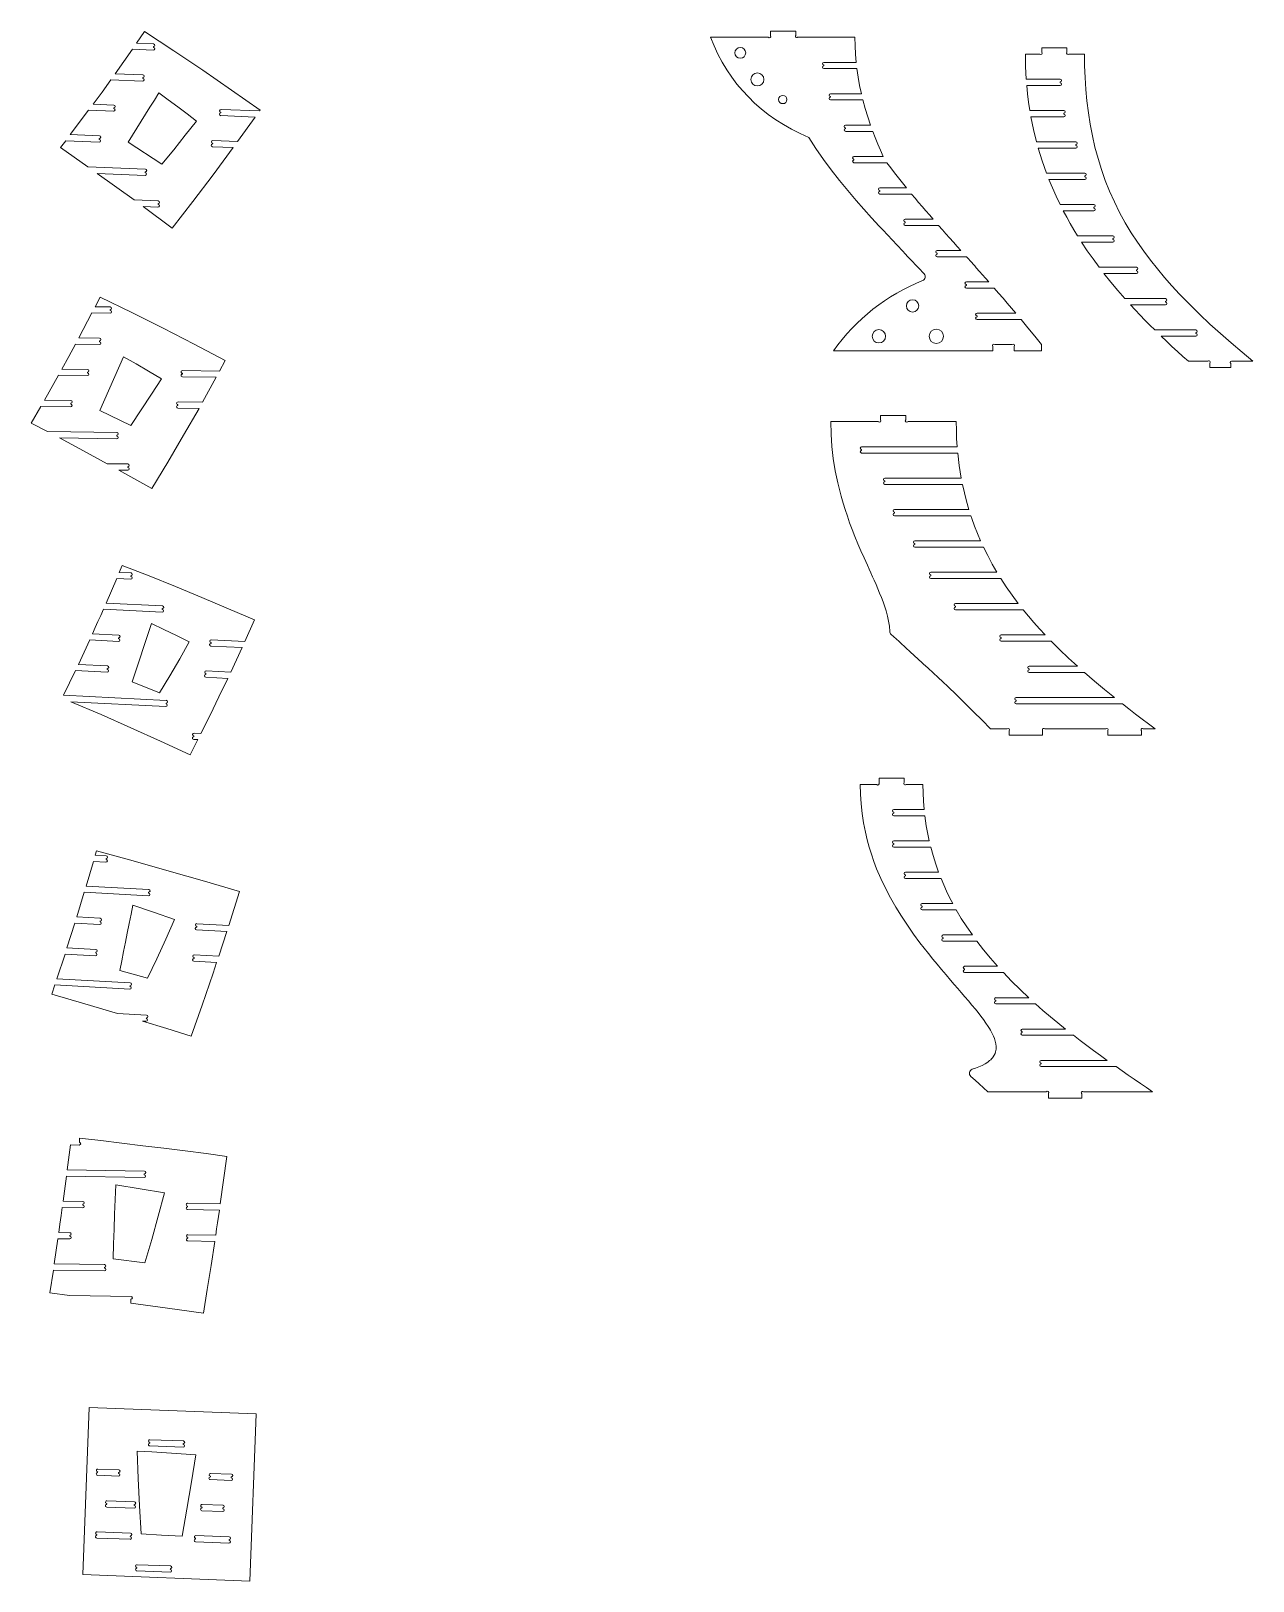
# Model space of a CAD drawing. Header units: millimetres. Extents: x -2409 to 2875, y -3055 to 3274.
# Drawn here: x -383 to 2540, y -3055 to 653 of the extents above; entities that cross this region are included whole.
import ezdxf

# ---------------------------------------------------------------- set-up
doc = ezdxf.new("R2010")
doc.units = ezdxf.units.MM

msp = doc.modelspace()

# ---------------------------------------------------------------- linework, layer by layer
at = {"color": 7, "linetype": 'Continuous', "lineweight": 15}
for p, q in [((-111, 651.5), (-130.2, 623.4)), ((1380.7, 637.6), (1242.4, 637.6)), ((1386.2, 652.6), (1446.2, 652.6)), ((1386.2, 652.6), (1386.2, 641.2)), ((1446.2, 652.6), (1446.2, 642.2)), ((1587.6, 637.6), (1450.8, 637.6)), ((-140.3, 608.8), (-181.4, 550.5)), ((-140.3, 608.8), (-90.3, 606.8)), ((-89.7, 621.8), (-130.2, 623.4)), ((-90.1, 613.3), (-90, 615.3)), ((2029.9, 597.5), (1995.4, 597.5)), ((2034.8, 612.5), (2034.8, 601.8)), ((2034.8, 612.5), (2094.8, 612.5)), ((2094.8, 612.5), (2094.8, 601.7)), ((2136.8, 597.5), (2099.7, 597.5)), ((1513.2, 577.6), (1590.7, 577.6)), ((1513.2, 569.1), (1513.2, 571.1)), ((1592.4, 562.6), (1513.2, 562.6)), ((-191.8, 535.9), (-115.8, 532.8)), ((-115.2, 547.8), (-181.4, 550.5)), ((-115.6, 539.3), (-115.5, 541.3)), ((2078.7, 537.5), (1997.5, 537.5)), ((1998.6, 522.5), (2078.7, 522.5)), ((2078.7, 529), (2078.7, 531)), ((1529.5, 502.6), (1603.2, 502.6)), ((1529.5, 494.1), (1529.5, 496.1)), ((1606.9, 487.6), (1529.5, 487.6)), ((-245, 463), (-288.8, 404.7)), ((-245, 463), (-185.1, 460.5)), ((-184.5, 475.5), (-234.3, 477.6)), ((-184.8, 467), (-184.7, 469)), ((71.1, 450.1), (153.3, 446.7)), ((71.4, 458.6), (71.3, 456.6)), ((163.6, 461.3), (71.7, 465.1)), ((111.4, 388.4), (153.3, 446.7)), ((163.6, 461.3), (165, 463.3)), ((2087.8, 462.5), (2006.2, 462.5)), ((2008.8, 447.5), (2087.8, 447.5)), ((2087.8, 454), (2087.8, 456)), ((1565.4, 427.6), (1625.2, 427.6)), ((1565.4, 419.1), (1565.4, 421.1)), ((1630.6, 412.6), (1565.4, 412.6)), ((-299.9, 390.2), (-312.3, 374)), ((-312.3, 374), (-246.9, 328)), ((-299.9, 390.2), (-219.8, 386.9)), ((-219.2, 401.9), (-288.8, 404.7)), ((-219.5, 393.4), (-219.4, 395.4)), ((-150.7, 387.1), (-70.1, 333.8)), ((51.3, 375.8), (100.8, 373.8)), ((51.7, 384.3), (51.6, 382.3)), ((111.4, 388.4), (51.9, 390.8)), ((2116.1, 387.5), (2022.2, 387.5)), ((2026.3, 372.5), (2116.1, 372.5)), ((2116.1, 379), (2116.1, 381)), ((1585.5, 352.6), (1655.2, 352.6)), ((1585.5, 344.1), (1585.5, 346.1)), ((1664.3, 337.6), (1585.5, 337.6)), ((-109.3, 322.3), (-246.9, 328)), ((-224.5, 312), (-136.4, 248.4)), ((-224.5, 312), (-109.9, 307.3)), ((-109.6, 313.8), (-109.5, 315.8)), ((2137.9, 312.5), (2046.1, 312.5)), ((2051.9, 297.5), (2137.9, 297.5)), ((2137.9, 304), (2137.9, 306)), ((1647.5, 277.6), (1711.1, 277.6)), ((1647.5, 269.1), (1647.5, 271.1)), ((1723.4, 262.6), (1647.5, 262.6)), ((-78.5, 246), (-136.4, 248.4)), ((-114.7, 232.5), (-45.3, 181)), ((-114.7, 232.5), (-79.1, 231)), ((-78.8, 237.5), (-78.8, 239.5)), ((2159.4, 237.5), (2078.6, 237.5)), ((2086.2, 222.5), (2159.4, 222.5)), ((2159.4, 229), (2159.4, 231)), ((1707.7, 202.6), (1774.8, 202.6)), ((1707.7, 194.1), (1707.7, 196.1)), ((1788, 187.6), (1707.7, 187.6)), ((2204.8, 162.5), (2120.4, 162.5)), ((2204.8, 154), (2204.8, 156)), ((1784.4, 127.6), (1841.3, 127.6)), ((1784.4, 119.1), (1784.4, 121.1)), ((1854.7, 112.6), (1784.4, 112.6)), ((2129.9, 147.5), (2204.8, 147.5)), ((2261.3, 87.5), (2171.9, 87.5)), ((2261.3, 79), (2261.3, 81)), ((1854.3, 52.6), (1908, 52.6)), ((1854.3, 44.1), (1854.3, 46.1)), ((1921.1, 37.6), (1854.3, 37.6)), ((2183.4, 72.5), (2261.3, 72.5)), ((-217.5, 16.2), (-229.3, -7)), ((2330.6, 12.5), (2233.5, 12.5)), ((2330.6, 4), (2330.6, 6)), ((-237, -21.9), (-268.3, -81.5)), ((-237, -21.9), (-193.4, -22.4)), ((-193.2, -7.5), (-229.3, -7)), ((-193.3, -15.9), (-193.3, -14)), ((1879.8, -22.4), (1972.7, -22.4)), ((1879.8, -30.9), (1879.8, -28.9)), ((2247, -2.5), (2330.6, -2.5)), ((1985.3, -37.4), (1879.8, -37.4)), ((2402.9, -62.5), (2304.9, -62.5)), ((2402.9, -71), (2402.9, -69)), ((-276.3, -96.4), (-218.9, -97.1)), ((-218.8, -82.1), (-268.3, -81.5)), ((-218.9, -90.6), (-218.8, -88.6)), ((1917.6, -112.4), (1917.6, -101.8)), ((1922.4, -97.4), (1963.7, -97.4)), ((1968.5, -101.8), (1968.5, -112.4)), ((2034.2, -112.4), (2034.2, -97.4)), ((2320.3, -77.5), (2402.9, -77.5)), ((-161.4, -127.1), (-217.8, -255.5)), ((68.2, -160.8), (81.9, -135.3)), ((1536.7, -112.4), (1917.6, -112.4)), ((1968.5, -112.4), (2034.2, -112.4)), ((2432.1, -137.5), (2385.5, -137.5)), ((2436.9, -152.5), (2436.9, -141.9)), ((2486.9, -142.6), (2486.9, -152.5)), ((2539.9, -137.5), (2491, -137.5)), ((-317.1, -170.9), (-350.9, -230.5)), ((-317.1, -170.9), (-247.6, -171.8)), ((-247.5, -156.8), (-308.8, -156)), ((-247.6, -165.3), (-247.5, -163.3)), ((-20.6, -174.6), (60.2, -175.7)), ((-20.5, -166.1), (-20.5, -168.1)), ((68.2, -160.8), (-20.4, -159.6)), ((27.3, -235.2), (60.2, -175.7)), ((2436.9, -152.5), (2486.9, -152.5)), ((-359.5, -245.4), (-382.8, -285.2)), ((-359.5, -245.4), (-287.9, -246.3)), ((-287.7, -231.3), (-350.9, -230.5)), ((-287.8, -239.8), (-287.8, -237.8)), ((-217.8, -255.5), (-144.4, -291.3)), ((-31.4, -249.5), (19, -250.1)), ((-31.3, -241), (-31.3, -243)), ((27.3, -235.2), (-31.2, -234.5)), ((-382.8, -285.2), (-343.7, -305.6)), ((1644.5, -281.8), (1530.1, -281.8)), ((1649.2, -266.8), (1649.2, -277.3)), ((1649.2, -266.8), (1709.2, -266.8)), ((1709.2, -266.8), (1709.2, -277.5)), ((1830.1, -281.8), (1714, -281.8)), ((-177.1, -307.7), (-343.7, -305.6)), ((-314.5, -320.9), (-177.3, -322.7)), ((-177.2, -316.2), (-177.2, -314.2)), ((1832.4, -341.8), (1603.9, -341.8)), ((1603.9, -348.3), (1603.9, -350.3)), ((1603.9, -356.8), (1833.7, -356.8)), ((-151.2, -383), (-200.5, -382.4)), ((-172.6, -397.7), (-93.6, -442)), ((-172.6, -397.7), (-151.4, -398)), ((-151.3, -391.5), (-151.3, -389.5)), ((1842.2, -416.8), (1659.4, -416.8)), ((1659.4, -423.3), (1659.4, -425.3)), ((1659.4, -431.8), (1845.1, -431.8)), ((1860.4, -491.8), (1682.6, -491.8)), ((1682.6, -498.3), (1682.6, -500.3)), ((1682.6, -506.8), (1865.2, -506.8)), ((1888.3, -566.8), (1730.8, -566.8)), ((1730.8, -573.3), (1730.8, -575.3)), ((1730.8, -581.8), (1895.2, -581.8)), ((-164.6, -625.5), (-171.6, -642.3)), ((-177.8, -657), (-203.1, -715.8)), ((-177.8, -657), (-144.4, -658.7)), ((-143.6, -643.7), (-171.6, -642.3)), ((-144.1, -652.2), (-144, -650.2)), ((1927.3, -641.8), (1769.4, -641.8)), ((1769.4, -648.3), (1769.4, -650.3)), ((1769.4, -656.8), (1936.6, -656.8)), ((-209.5, -730.5), (-69.3, -737.6)), ((-68.5, -722.6), (-203.1, -715.8)), ((-69, -731.1), (-68.9, -729.1)), ((1978.5, -716.8), (1828.1, -716.8)), ((1828.1, -723.3), (1828.1, -725.3)), ((1828.1, -731.8), (1990.3, -731.8)), ((-94.9, -764.8), (-141.2, -904.2)), ((128.6, -807.7), (151.8, -756.2)), ((-242.4, -803.9), (-269.6, -862.6)), ((-242.4, -803.9), (-173.8, -807.4)), ((-173.1, -792.4), (-235.7, -789.2)), ((-173.5, -800.9), (-173.4, -798.9)), ((48, -810.2), (47.9, -812.2)), ((128.6, -807.7), (48.3, -803.7)), ((2042.8, -791.8), (1937.8, -791.8)), ((1937.8, -798.3), (1937.8, -800.3)), ((1937.8, -806.8), (2057.2, -806.8)), ((47.6, -818.6), (122, -822.4)), ((94.8, -881.1), (122, -822.4)), ((-276.5, -877.3), (-304.7, -935.9)), ((-276.5, -877.3), (-200.7, -881.1)), ((-200, -866.1), (-269.6, -862.6)), ((-200.4, -874.6), (-200.3, -872.6)), ((35.7, -884.6), (35.6, -886.6)), ((94.8, -881.1), (36, -878.1)), ((2119.9, -866.8), (2004.4, -866.8)), ((2004.4, -873.3), (2004.4, -875.3)), ((2004.4, -881.8), (2136.8, -881.8)), ((-141.2, -904.2), (-75.5, -930.6)), ((35.3, -893.1), (87.9, -895.8)), ((-59.4, -948.4), (-304.7, -935.9)), ((-287.3, -951.8), (-60.2, -963.4)), ((-59.9, -956.9), (-59.8, -954.9)), ((2208.7, -941.8), (1973.4, -941.8)), ((1973.4, -948.3), (1973.4, -950.3)), ((1973.4, -956.8), (2227.6, -956.8)), ((6.7, -1033.3), (6.6, -1035.3)), ((23.6, -1027.7), (7.1, -1026.9)), ((1951.8, -1016.8), (1912.2, -1016.8)), ((1956.6, -1031.8), (1956.6, -1021.2)), ((1956.6, -1031.8), (2036.6, -1031.8)), ((2036.6, -1020.5), (2036.6, -1031.8)), ((2187.9, -1016.8), (2042, -1016.8)), ((2193, -1031.8), (2193, -1020.9)), ((2193, -1031.8), (2273, -1031.8)), ((2273, -1021.6), (2273, -1031.8)), ((2306.3, -1016.8), (2277.4, -1016.8)), ((-2.2, -1078.4), (16.2, -1042.3)), ((6.3, -1041.8), (16.2, -1042.3)), ((1645.5, -1134.6), (1645.5, -1146)), ((1645.5, -1134.6), (1705.5, -1134.6)), ((1705.5, -1134.6), (1705.5, -1145.1)), ((1640, -1149.6), (1600.4, -1149.6)), ((1750.4, -1149.6), (1710.2, -1149.6)), ((1753.2, -1209.6), (1681.1, -1209.6)), ((1681.1, -1216.1), (1681.1, -1218.1)), ((1681.1, -1224.6), (1754.9, -1224.6)), ((1765.4, -1284.6), (1681.1, -1284.6)), ((1681.1, -1291.1), (1681.1, -1293.1)), ((-233.4, -1333.6), (-250.9, -1392.7)), ((-233.4, -1333.6), (-203.6, -1335.3)), ((-226.1, -1308.5), (-229.1, -1318.8)), ((-202.8, -1320.3), (-229.1, -1318.8)), ((-203.3, -1328.8), (-203.2, -1326.8)), ((1681.1, -1299.6), (1769.1, -1299.6)), ((1788, -1359.6), (1708.7, -1359.6)), ((1708.7, -1366.1), (1708.7, -1368.1)), ((-255.4, -1407.5), (-273.5, -1466.6)), ((-255.4, -1407.5), (-101.9, -1416)), ((-101.1, -1401.1), (-250.9, -1392.7)), ((-101.5, -1409.5), (-101.4, -1407.5)), ((1708.7, -1374.6), (1793.8, -1374.6)), ((1822, -1434.6), (1748.7, -1434.6)), ((1748.7, -1441.1), (1748.7, -1443.1)), ((-278.1, -1481.4), (-296.8, -1540.4)), ((-278.1, -1481.4), (-218.1, -1484.7)), ((-217.3, -1469.7), (-273.5, -1466.6)), ((-217.7, -1478.2), (-217.6, -1476.2)), ((90.2, -1486.8), (14, -1482.6)), ((1748.7, -1449.6), (1830.3, -1449.6)), ((13.2, -1497.5), (85.4, -1501.6)), ((13.7, -1489.1), (13.6, -1491.1)), ((66.1, -1560.6), (85.4, -1501.6)), ((1868.7, -1509.6), (1798.6, -1509.6)), ((1798.6, -1516.1), (1798.6, -1518.1)), ((-301.5, -1555.2), (-320.9, -1614.2)), ((-301.5, -1555.2), (-228.5, -1559.2)), ((-227.6, -1544.2), (-296.8, -1540.4)), ((-228.1, -1552.7), (-228, -1550.7)), ((1798.6, -1524.6), (1879.7, -1524.6)), ((6.8, -1572.3), (61.2, -1575.3)), ((7.3, -1563.8), (7.2, -1565.8)), ((66.1, -1560.6), (7.7, -1557.3)), ((1929.1, -1584.6), (1850.2, -1584.6)), ((1850.2, -1591.1), (1850.2, -1593.1)), ((-325.8, -1628.9), (-333.3, -1651.1)), ((-325.8, -1628.9), (-146.5, -1638.9)), ((-145.7, -1623.9), (-320.9, -1614.2)), ((-170, -1594.6), (-104.4, -1613.3)), ((-146.1, -1632.4), (-146, -1630.4)), ((1850.2, -1599.6), (1942.8, -1599.6)), ((2003.5, -1659.6), (1925.1, -1659.6)), ((1925.1, -1666.1), (1925.1, -1668.1)), ((-106.5, -1701.2), (-176.3, -1697.3)), ((1925.1, -1674.6), (2020, -1674.6)), ((-115.9, -1715.7), (-107.3, -1716.2)), ((-107, -1709.7), (-106.8, -1707.7)), ((2091.5, -1734.6), (1988.2, -1734.6)), ((1988.2, -1741.1), (1988.2, -1743.1)), ((1988.2, -1749.6), (2110.6, -1749.6)), ((2191.3, -1809.6), (2033, -1809.6)), ((2033, -1816.1), (2033, -1818.1)), ((2033, -1824.6), (2212.4, -1824.6)), ((2045.4, -1884.6), (1905.7, -1884.6)), ((2050.5, -1899.6), (2050.5, -1888.6)), ((2130.5, -1889.9), (2130.5, -1899.6)), ((2299.5, -1884.6), (2134.2, -1884.6)), ((2050.5, -1899.6), (2130.5, -1899.6)), ((-267.1, -2005.6), (-267, -1995.4)), ((-288.5, -2011.7), (-296.3, -2071.6)), ((-288.5, -2011.7), (-267.3, -2012.1)), ((-111.7, -2074.7), (-296.3, -2071.6)), ((-298.2, -2086.5), (-306.2, -2146.4)), ((-298.2, -2086.5), (-111.9, -2089.7)), ((-111.8, -2083.2), (-111.8, -2081.2)), ((-258.8, -2147.2), (-306.2, -2146.4)), ((-308.3, -2161.4), (-259, -2162.2)), ((-258.9, -2155.7), (-258.9, -2153.7)), ((-8.4, -2166.5), (67.7, -2167.8)), ((-8.2, -2158), (-8.3, -2160)), ((69.9, -2152.8), (-8.1, -2151.5)), ((-290, -2221.7), (-316.5, -2221.2)), ((-318.6, -2236.2), (-327.2, -2296.1)), ((-318.6, -2236.2), (-290.3, -2236.7)), ((-290.2, -2230.2), (-290.2, -2228.2)), ((-7.8, -2241.5), (56.7, -2242.6)), ((-7.6, -2233), (-7.7, -2235)), ((58.9, -2227.6), (-7.5, -2226.5)), ((-206.6, -2298.1), (-327.2, -2296.1)), ((-186.4, -2283.9), (-110.3, -2294.2)), ((-329.4, -2311), (-337.5, -2365.9)), ((-329.4, -2311), (-206.9, -2313.1)), ((-206.7, -2306.6), (-206.7, -2304.6)), ((-337.5, -2365.9), (-291, -2371.7)), ((-143.6, -2374.2), (-291, -2371.7)), ((-143.8, -2390.6), (-143.7, -2380.7)), ((-258.9, -3039.5), (-243.6, -2639.8)), ((-243.6, -2639.8), (156.1, -2655.2)), ((156.1, -2655.2), (140.8, -3054.9)), ((-98.9, -2731.8), (-18.9, -2734.9)), ((-98.6, -2723.4), (-98.6, -2725.4)), ((-18.4, -2719.9), (-98.3, -2716.9)), ((-18.7, -2728.4), (-18.6, -2726.4)), ((-223.7, -2802.1), (-173.7, -2804)), ((-223.3, -2793.6), (-223.4, -2795.6)), ((-173.1, -2789), (-223.1, -2787.1)), ((-173.4, -2797.5), (-173.4, -2795.5)), ((46, -2812.5), (96, -2814.4)), ((46.3, -2804), (46.3, -2806)), ((96.6, -2799.4), (46.6, -2797.5)), ((96.2, -2807.9), (96.3, -2805.9)), ((-201.8, -2878), (-136.1, -2880.5)), ((-201.5, -2869.5), (-201.6, -2871.5)), ((-135.5, -2865.5), (-201.3, -2863)), ((-135.9, -2874), (-135.8, -2872)), ((25.8, -2886.8), (75.8, -2888.7)), ((26.2, -2878.3), (26.1, -2880.3)), ((76.4, -2873.7), (26.4, -2871.8)), ((76, -2882.2), (76.1, -2880.2)), ((-225.5, -2952.1), (-145.5, -2955.2)), ((-225.2, -2943.7), (-225.2, -2945.6)), ((-145, -2940.2), (-224.9, -2937.2)), ((-145.3, -2948.7), (-145.2, -2946.7)), ((10.7, -2961.2), (90.6, -2964.3)), ((11, -2952.7), (11, -2954.7)), ((91.2, -2949.3), (11.3, -2946.2)), ((90.9, -2957.8), (91, -2955.8)), ((140.8, -3054.9), (-258.9, -3039.5)), ((-129.8, -3030.9), (-49.8, -3034)), ((-129.4, -3022.4), (-129.5, -3024.4)), ((-49.3, -3019), (-129.2, -3015.9)), ((-49.6, -3027.5), (-49.5, -3025.5))]:
    msp.add_line(p, q, dxfattribs=at)
at = {"color": 7, "linetype": 'Continuous', "lineweight": 15, "flags": 128}
for points in [[(165, 463.3), (96.6, 511.4), (27.9, 558.8), (-41.4, 605.5), (-111, 651.5)], [(1242.4, 637.6), (1250.8, 617.1), (1260.1, 597.3), (1270.3, 578.3), (1281.3, 559.9), (1293.1, 542.3), (1305.6, 525.8), (1318.8, 509.9), (1332.9, 494.8), (1347.7, 480.3), (1363.8, 466.3), (1380.6, 453.1), (1398.3, 440.5), (1416.9, 428.7), (1436.3, 417.7), (1456.5, 407.4), (1477.6, 397.8)], [(1590.7, 577.6), (1589, 597.5), (1588, 617.5), (1587.6, 637.6)], [(1995.4, 597.5), (1995.9, 567.4), (1997.5, 537.5)], [(2539.9, -137.5), (2513.8, -115.8), (2487.8, -93.6), (2462.2, -71.1), (2436.9, -48.3), (2412.2, -25), (2387.8, -1.1), (2363.8, 23.5), (2345.8, 43), (2328, 63.2), (2311.1, 83.4), (2294.4, 104.5), (2278.6, 125.6), (2263.3, 147.6), (2248.9, 169.8), (2234.4, 194.1), (2220.9, 218.6), (2208.4, 243.7), (2197, 269.3), (2186.7, 295.1), (2177.4, 321.3), (2169.2, 347.8), (2162, 374.8), (2155.8, 401.8), (2150.5, 429.5), (2146.2, 457), (2142.7, 485.2), (2140.1, 512.9), (2138.2, 541.2), (2137.2, 569.2), (2136.8, 597.5)], [(1603.2, 502.6), (1599, 522.5), (1595.3, 542.5), (1592.4, 562.6)], [(-191.8, 535.9), (-213, 506.6), (-234.3, 477.6)], [(1998.6, 522.5), (2000.7, 502.4), (2003.2, 482.5), (2006.2, 462.5)], [(-76.9, 504.4), (-87.7, 487.1), (-98.3, 470.2), (-108.6, 453.7), (-119.1, 437.1), (-129.8, 420.1), (-140.4, 403.4), (-150.7, 387.1)], [(13.3, 437.2), (-9.3, 454.3), (-31.6, 471.1), (-54.4, 487.9), (-76.9, 504.4)], [(1625.2, 427.6), (1618.5, 447.5), (1612.4, 467.6), (1606.9, 487.6)], [(2008.8, 447.5), (2014.9, 417.3), (2022.2, 387.5)], [(-70.1, 333.8), (-41.5, 368.6), (-13.7, 403.1), (13.3, 437.2)], [(1655.2, 352.6), (1648.7, 367.4), (1642.5, 382.3), (1636.3, 397.7), (1630.6, 412.6)], [(-45.3, 181), (4.3, 245), (52.8, 308.9), (100.8, 373.8)], [(1477.6, 397.8), (1494.5, 371.2), (1512.6, 345.2), (1531.1, 320.2), (1550.7, 295.3), (1570.5, 271.3), (1590.8, 247.5), (1609.2, 226.6), (1627.7, 206.1), (1646.1, 186), (1651.6, 179.9), (1657.4, 173.7), (1663.2, 167.5), (1668.7, 161.6), (1674.3, 155.6), (1679.8, 149.7), (1685.3, 143.9), (1691.2, 137.6), (1694.1, 134.5), (1697.2, 131.2), (1700.5, 127.7), (1703.9, 124.1), (1706.7, 121.1), (1709.3, 118.4), (1713, 114.4), (1717.5, 109.6), (1722.5, 104.4), (1726.8, 99.8), (1731.2, 95.1), (1734.9, 91.2), (1739.8, 86.1), (1744.3, 81.3), (1748.5, 76.7), (1753.3, 71.6)], [(2026.3, 372.5), (2035.6, 342.3), (2046.1, 312.5)], [(1711.1, 277.6), (1701.6, 289.2), (1692, 301.4), (1682.8, 313.2), (1673.4, 325.4), (1664.3, 337.6)], [(2051.9, 297.5), (2060.3, 277.1), (2069.2, 257.2), (2078.6, 237.5)], [(1774.8, 202.6), (1765.9, 212.8), (1757.3, 222.7), (1748.9, 232.5), (1740.2, 242.7), (1731.8, 252.6), (1723.4, 262.6)], [(2086.2, 222.5), (2094.3, 207.4), (2102.6, 192.3), (2111.4, 177.3), (2120.4, 162.5)], [(1841.3, 127.6), (1832.5, 137.5), (1823.3, 147.7), (1814, 158.2), (1805.5, 167.8), (1797, 177.4), (1788, 187.6)], [(1908, 52.6), (1900.3, 61.3), (1893.3, 69.3), (1885.8, 77.7), (1877.9, 86.5), (1874.3, 90.6), (1870.8, 94.5), (1867.2, 98.7), (1863.2, 103.1), (1859.1, 107.7), (1854.7, 112.6)], [(2129.9, 147.5), (2143.4, 127.1), (2157.3, 107.3), (2171.9, 87.5)], [(1972.7, -22.4), (1962.6, -10.4), (1952.1, 1.8), (1942, 13.6), (1931.5, 25.7), (1921.1, 37.6)], [(2183.4, 72.5), (2199.7, 52.1), (2216.3, 32.2), (2233.5, 12.5)], [(81.9, -135.3), (7.8, -96.3), (-67, -58), (-141.9, -20.6), (-217.5, 16.2)], [(2247, -2.5), (2258.2, -14.7), (2269.7, -26.8), (2281.5, -39.1), (2293.1, -50.7), (2304.9, -62.5)], [(2034.2, -97.4), (2018, -77.1), (2001.7, -57.1), (1985.3, -37.4)], [(-276.3, -96.4), (-292.4, -126.2), (-308.8, -156)], [(2320.3, -77.5), (2333, -89.6), (2346, -101.7), (2359.3, -114), (2372.3, -125.7), (2385.5, -137.5)], [(-71.1, -179), (-101.5, -161.1), (-131.6, -143.8), (-161.4, -127.1)], [(-144.4, -291.3), (-119.3, -253.6), (-94.8, -216.2), (-71.1, -179)], [(-93.6, -442), (-55.3, -378.5), (-17.7, -314.5), (19, -250.1)], [(1530.1, -281.8), (1530.8, -311.5), (1532.8, -341), (1536.1, -370.2), (1540.8, -399.3), (1546.7, -428.2), (1550.6, -444.4), (1554.8, -460.4), (1559.5, -476.4), (1564.4, -492.2), (1569.7, -508.2), (1575.2, -523.7), (1581.2, -539.5), (1587.8, -556.5), (1595, -573.9), (1602.3, -590.9), (1609.7, -607.7), (1613.7, -616.7), (1617.5, -625.2), (1621.8, -634.7), (1625.8, -643.5), (1630, -652.9), (1633.7, -661.3), (1638.3, -671.7), (1642.6, -681.8), (1646.8, -691.7), (1651, -702.2), (1655, -712.5), (1658.6, -722.7), (1662.4, -734.5), (1665.8, -746.7), (1668.5, -758.7), (1670.4, -771), (1671.3, -783.5)], [(1832.4, -341.8), (1831.1, -322), (1830.4, -302), (1830.1, -281.8)], [(-314.5, -320.9), (-257.3, -351.5), (-200.5, -382.4)], [(1842.2, -416.8), (1837.3, -387), (1833.7, -356.8)], [(1860.4, -491.8), (1854.7, -472), (1849.6, -451.9), (1845.1, -431.8)], [(1888.3, -566.8), (1880.8, -549.2), (1873.8, -531.4), (1867.4, -513.3), (1865.2, -506.8)], [(1927.3, -641.8), (1916.1, -622.5), (1905.3, -602.3), (1895.2, -581.8)], [(151.8, -756.2), (89.3, -729.3), (26.1, -702.6), (-37.2, -676.5), (-100.5, -650.9), (-164.6, -625.5)], [(1978.5, -716.8), (1963.8, -697.1), (1949.9, -677.3), (1936.6, -656.8)], [(-209.5, -730.5), (-216, -745.2), (-222.6, -759.9), (-229.1, -774.5), (-235.7, -789.2)], [(2042.8, -791.8), (2029.2, -777.2), (2016.1, -762.5), (2003, -747.2), (1990.3, -731.8)], [(-4.2, -808.6), (-34.7, -793.4), (-64.9, -778.8), (-94.9, -764.8)], [(-75.5, -930.6), (-51, -889.9), (-27.2, -849.2), (-4.2, -808.6)], [(1674.5, -790.7), (1680.4, -796.1), (1687.1, -802.1), (1692.5, -807.1), (1699.9, -813.8), (1705.6, -819), (1712.1, -824.9), (1717.9, -830.2), (1722.4, -834.4), (1727.3, -838.9), (1732.1, -843.2), (1736.5, -847.3), (1741.6, -852), (1746.6, -856.5), (1751.4, -861), (1763.1, -871.7), (1774.7, -882.5), (1786.7, -893.7), (1798.2, -904.5), (1810, -915.6), (1830.7, -935.4), (1851.5, -955.6), (1871.8, -975.7), (1892.1, -996.1), (1912.2, -1016.8)], [(2119.9, -866.8), (2098.6, -847.3), (2077.4, -827), (2057.2, -806.8)], [(2208.7, -941.8), (2184.4, -922.2), (2160.5, -902.2), (2136.8, -881.8)], [(23.6, -1027.7), (45.3, -984), (66.8, -939.8), (87.9, -895.8)], [(-287.3, -951.8), (-215.4, -982.6), (-144.2, -1013.9), (-72.8, -1045.9), (-2.2, -1078.4)], [(2306.3, -1016.8), (2290.3, -1004.9), (2274.6, -993.1), (2258.9, -981.1), (2243.1, -969), (2227.6, -956.8)], [(1600.4, -1149.6), (1600.9, -1172.8), (1602.4, -1195.9), (1604.8, -1218.8), (1608.3, -1241.6), (1612.8, -1264.1), (1617, -1281.8), (1621.8, -1299.3), (1627.2, -1316.6), (1633.2, -1333.9), (1639.8, -1351.1), (1649.8, -1374.5), (1660.9, -1398), (1672.7, -1420.4), (1685.6, -1443), (1699, -1464.8), (1713.2, -1486.3), (1728, -1507.4), (1743.4, -1528.2), (1753.3, -1541.3), (1763.6, -1554.3), (1774, -1567.2), (1784.4, -1579.8), (1795.1, -1592.5), (1805.8, -1605.2), (1816.7, -1617.9), (1825.2, -1627.7), (1833.8, -1637.6), (1842.3, -1647.5), (1850.8, -1657.3), (1859.2, -1667.2), (1867.6, -1677.2), (1875.8, -1687.2), (1882.4, -1695.3), (1888.8, -1703.6), (1895, -1711.8), (1901, -1720.2), (1906.6, -1728.8), (1909.4, -1733.2), (1912, -1737.6), (1914.5, -1742.2), (1916.9, -1746.7), (1919, -1751.4), (1921.5, -1757.6), (1923.5, -1763.6), (1924.9, -1770.1), (1925.6, -1776.4), (1925.5, -1782.8), (1924.3, -1789.2), (1922.9, -1793.2), (1921.1, -1797), (1918.7, -1800.8), (1916.9, -1803.2), (1914.8, -1805.6), (1912.5, -1808), (1909.9, -1810.2), (1906.7, -1812.8), (1903.2, -1815.3), (1899.3, -1817.7), (1891.9, -1821.7), (1884.1, -1825.2), (1876.1, -1828.3), (1868.5, -1830.9)], [(1753.2, -1209.6), (1751.6, -1189.7), (1750.7, -1169.7), (1750.4, -1149.6)], [(1765.4, -1284.6), (1762.8, -1272.8), (1758.4, -1248.8), (1754.9, -1224.6)], [(115.7, -1405.8), (32.3, -1381.1), (-52.4, -1356.7), (-138.6, -1332.5), (-226.1, -1308.5)], [(1788, -1359.6), (1781, -1339.9), (1774.7, -1319.9), (1769.1, -1299.6)], [(90.2, -1486.8), (103, -1446.5), (115.7, -1405.8)], [(1822, -1434.6), (1814.3, -1419.7), (1807.1, -1404.8), (1800.2, -1389.8), (1793.8, -1374.6)], [(-139.1, -1438.6), (-143.5, -1460.2), (-148, -1482.4), (-152.5, -1505.1), (-156.9, -1527.2), (-161.2, -1549.1), (-165.6, -1571.5), (-170, -1594.6)], [(-40, -1472.6), (-89.7, -1455), (-139.1, -1438.6)], [(-104.4, -1613.3), (-82.2, -1566.4), (-60.7, -1519.5), (-40, -1472.6)], [(1868.7, -1509.6), (1855.3, -1490), (1842.3, -1469.9), (1830.3, -1449.6)], [(1929.1, -1584.6), (1912, -1565.1), (1895.6, -1545.1), (1879.7, -1524.6)], [(0.1, -1751.9), (8.9, -1727.2), (17.8, -1702.3), (26.6, -1677.2), (35.3, -1651.9), (44, -1626.5), (52.7, -1600.9), (61.2, -1575.3)], [(2003.5, -1659.6), (1982.9, -1640.2), (1962.6, -1620.1), (1942.8, -1599.6)], [(-333.3, -1651.1), (-254.2, -1674.1), (-176.3, -1697.3)], [(2091.5, -1734.6), (2073.4, -1720), (2055.4, -1705.1), (2037.6, -1690), (2020, -1674.6)], [(-115.9, -1715.7), (-57.6, -1733.7), (0.1, -1751.9)], [(2191.3, -1809.6), (2174.9, -1797.8), (2158.7, -1785.9), (2142.6, -1774), (2126.5, -1761.9), (2110.6, -1749.6)], [(1865, -1847.9), (1875.2, -1857), (1885.3, -1866), (1895.5, -1875.3), (1905.7, -1884.6)], [(2299.5, -1884.6), (2284.8, -1874.6), (2270.5, -1864.9), (2255.7, -1854.8), (2241.3, -1844.8), (2226.8, -1834.7), (2212.4, -1824.6)], [(85.9, -2039.2), (36, -2032.7), (-14.2, -2026.3), (-65, -2019.9), (-115.6, -2013.7), (-165.6, -2007.6), (-216.1, -2001.5), (-267, -1995.4)], [(69.9, -2152.8), (77.9, -2096.4), (85.9, -2039.2)], [(-179.9, -2107.6), (-181.4, -2142.5), (-182.9, -2177.8), (-184.2, -2213.1), (-185.3, -2248.2), (-186.4, -2283.9)], [(-63.4, -2126.7), (-121.6, -2116.6), (-179.9, -2107.6)], [(-110.3, -2294.2), (-93.9, -2238.4), (-78.3, -2182.6), (-63.4, -2126.7)], [(-308.3, -2161.4), (-310.9, -2180.8), (-313.7, -2201.1), (-316.5, -2221.2)], [(58.9, -2227.6), (61.1, -2212.7), (63.3, -2197.8), (65.5, -2182.8), (67.7, -2167.8)], [(29.9, -2414), (38.9, -2357.7), (47.8, -2300.6), (56.7, -2242.6)], [(-143.8, -2390.6), (-56.4, -2402.2), (29.9, -2414)], [(-128.8, -2744.5), (-93.5, -2746.3), (-58.8, -2748.3), (-23.6, -2750.7), (11.2, -2753.3)], [(-119.5, -2942.1), (-123.2, -2875.4), (-126.3, -2809.5), (-128.8, -2744.5)], [(11.2, -2753.3), (1, -2818), (-10, -2882.8), (-21.6, -2947.9)], [(-21.6, -2947.9), (-70.4, -2945.2), (-119.5, -2942.1)]]:
    msp.add_lwpolyline(points, dxfattribs=at)
at = {"color": 7, "linetype": 'Continuous', "lineweight": 15}
for centre, radius in [((1313.5, 600.3), 13), ((1354.5, 536.7), 15.6), ((1415.3, 488.7), 9.89), ((1725.8, -5), 14.8), ((1645.1, -77.6), 16), ((1782.4, -77.6), 17.1)]:
    msp.add_circle(centre, radius, dxfattribs=at)
for centre, radius, start, end in [((1383.4, 639.4), 3.25, 213.05, 33.05), ((1448.5, 639.9), 3.25, 135.4657, 315.4657), ((-90.2, 610), 3.25, 267.6615, 87.6615), ((-89.9, 618.5), 3.25, 267.6615, 87.6615), ((2032.4, 599.7), 3.25, 221.7293, 41.7293), ((2097.3, 599.6), 3.25, 139.1176, 319.1176), ((1513.2, 574.4), 3.25, 90, 270), ((1513.2, 565.9), 3.25, 90, 270), ((-115.7, 536), 3.25, 267.6615, 87.6615), ((-115.4, 544.5), 3.25, 267.6615, 87.6615), ((2078.7, 534.2), 3.25, 270, 90), ((2078.7, 525.7), 3.25, 270, 90), ((1529.5, 499.4), 3.25, 90, 270), ((1529.5, 490.9), 3.25, 90, 270), ((-185, 463.8), 3.25, 267.6615, 87.6615), ((-184.6, 472.3), 3.25, 267.6615, 87.6615), ((71.2, 453.3), 3.25, 87.6615, 267.6615), ((71.5, 461.8), 3.25, 87.6615, 267.6615), ((2087.8, 459.2), 3.25, 270, 90), ((2087.8, 450.7), 3.25, 270, 90), ((1565.4, 424.4), 3.25, 90, 270), ((1565.4, 415.9), 3.25, 90, 270), ((-219.7, 390.1), 3.25, 267.6615, 87.6615), ((-219.3, 398.6), 3.25, 267.6615, 87.6615), ((51.4, 379.1), 3.25, 87.6615, 267.6615), ((51.8, 387.6), 3.25, 87.6615, 267.6615), ((2116.1, 384.2), 3.25, 270, 90), ((2116.1, 375.7), 3.25, 270, 90), ((1585.5, 349.4), 3.25, 90, 270), ((1585.5, 340.9), 3.25, 90, 270), ((-109.8, 310.6), 3.25, 267.6615, 87.6615), ((-109.4, 319.1), 3.25, 267.6615, 87.6615), ((2137.9, 309.2), 3.25, 270, 90), ((2137.9, 300.7), 3.25, 270, 90), ((1647.5, 274.4), 3.25, 90, 270), ((1647.5, 265.9), 3.25, 90, 270), ((-79, 234.3), 3.25, 267.6615, 87.6615), ((-78.6, 242.8), 3.25, 267.6615, 87.6615), ((2159.4, 234.2), 3.25, 270, 90), ((2159.4, 225.7), 3.25, 270, 90), ((1707.7, 199.4), 3.25, 90, 270), ((1707.7, 190.9), 3.25, 90, 270), ((2204.8, 159.2), 3.25, 270, 90), ((2204.8, 150.7), 3.25, 270, 90), ((1784.4, 124.4), 3.25, 90, 270), ((1784.4, 115.9), 3.25, 90, 270), ((2261.3, 84.2), 3.25, 270, 90), ((2261.3, 75.7), 3.25, 270, 90), ((1924, -384.7), 473.4, 111.5952, 144.8877), ((1746, 64.8), 10, 291.5952, 43.1967), ((1854.3, 49.4), 3.25, 90, 270), ((1854.3, 40.9), 3.25, 90, 270), ((2330.6, 9.2), 3.25, 270, 90), ((2330.6, 0.7), 3.25, 270, 90), ((-193.4, -19.2), 3.25, 269.2791, 89.2791), ((-193.3, -10.7), 3.25, 269.2791, 89.2791), ((1879.8, -25.6), 3.25, 90, 270), ((1879.8, -34.1), 3.25, 90, 270), ((2402.9, -65.8), 3.25, 270, 90), ((2402.9, -74.3), 3.25, 270, 90), ((-218.9, -93.9), 3.25, 269.2791, 89.2791), ((-218.8, -85.4), 3.25, 269.2791, 89.2791), ((1920, -99.6), 3.25, 42.4619, 222.4619), ((1966.1, -99.6), 3.25, 316.9957, 136.9957), ((2434.5, -139.7), 3.25, 317.133, 137.133), ((2488.9, -140), 3.25, 50.9854, 230.9854), ((-247.6, -168.5), 3.25, 269.2791, 89.2791), ((-247.5, -160), 3.25, 269.2791, 89.2791), ((-20.6, -171.4), 3.25, 89.2791, 269.2791), ((-20.5, -162.9), 3.25, 89.2791, 269.2791), ((-287.9, -243), 3.25, 269.2791, 89.2791), ((-287.8, -234.5), 3.25, 269.2791, 89.2791), ((-31.3, -246.3), 3.25, 89.2791, 269.2791), ((-31.2, -237.8), 3.25, 89.2791, 269.2791), ((1646.9, -279.6), 3.25, 223.8173, 43.8173), ((1711.6, -279.7), 3.25, 137.8588, 317.8588), ((-177.3, -319.4), 3.25, 269.2791, 89.2791), ((-177.2, -310.9), 3.25, 269.2791, 89.2791), ((1603.9, -345.1), 3.25, 90, 270), ((1603.9, -353.6), 3.25, 90, 270), ((-151.4, -394.8), 3.25, 269.2791, 89.2791), ((-151.3, -386.3), 3.25, 269.2791, 89.2791), ((1659.4, -420.1), 3.25, 90, 270), ((1659.4, -428.6), 3.25, 90, 270), ((1682.6, -495.1), 3.25, 90, 270), ((1682.6, -503.6), 3.25, 90, 270), ((1730.8, -570.1), 3.25, 90, 270), ((1730.8, -578.6), 3.25, 90, 270), ((-144.2, -655.4), 3.25, 267.0913, 87.0913), ((-143.8, -647), 3.25, 267.0913, 87.0913), ((1769.4, -645.1), 3.25, 90, 270), ((1769.4, -653.6), 3.25, 90, 270), ((-69.1, -734.4), 3.25, 267.0913, 87.0913), ((-68.7, -725.9), 3.25, 267.0913, 87.0913), ((1828.1, -720.1), 3.25, 90, 270), ((1828.1, -728.6), 3.25, 90, 270), ((-173.7, -804.1), 3.25, 267.0913, 87.0913), ((-173.2, -795.7), 3.25, 267.0913, 87.0913), ((47.7, -815.4), 3.25, 87.0913, 267.0913), ((48.2, -806.9), 3.25, 87.0913, 267.0913), ((1681.3, -783.3), 10, 181.0797, 227.6125), ((1937.8, -795.1), 3.25, 90, 270), ((1937.8, -803.6), 3.25, 90, 270), ((-200.6, -877.9), 3.25, 267.0913, 87.0913), ((-200.1, -869.4), 3.25, 267.0913, 87.0913), ((35.4, -889.9), 3.25, 87.0913, 267.0913), ((35.9, -881.4), 3.25, 87.0913, 267.0913), ((2004.4, -870.1), 3.25, 90, 270), ((2004.4, -878.6), 3.25, 90, 270), ((-60, -960.1), 3.25, 267.0913, 87.0913), ((-59.6, -951.6), 3.25, 267.0913, 87.0913), ((1973.4, -945.1), 3.25, 90, 270), ((1973.4, -953.6), 3.25, 90, 270), ((6.5, -1038.6), 3.25, 87.0909, 267.0911), ((6.9, -1030.1), 3.25, 87.0909, 267.0909), ((1954.2, -1019), 3.25, 317.8311, 137.8311), ((2039.3, -1018.7), 3.25, 34.1515, 214.1515), ((2190.4, -1018.9), 3.25, 321.198, 141.198), ((2275.2, -1019.2), 3.25, 47.1826, 227.1826), ((1642.7, -1147.8), 3.25, 213.4882, 33.4882), ((1707.8, -1147.3), 3.25, 136.4647, 316.4647), ((1681.1, -1212.8), 3.25, 90, 270), ((1681.1, -1221.3), 3.25, 90, 270), ((1681.1, -1287.8), 3.25, 90, 270), ((1681.1, -1296.3), 3.25, 90, 270), ((-203.5, -1332), 3.25, 266.8184, 86.8184), ((-203, -1323.5), 3.25, 266.8184, 86.8184), ((1708.7, -1362.8), 3.25, 90, 270), ((1708.7, -1371.3), 3.25, 90, 270), ((-101.3, -1404.3), 3.25, 266.8184, 86.8184), ((-101.7, -1412.8), 3.25, 266.8184, 86.8184), ((1748.7, -1437.8), 3.25, 90, 270), ((1748.7, -1446.3), 3.25, 90, 270), ((-217.9, -1481.4), 3.25, 266.8184, 86.8184), ((-217.4, -1473), 3.25, 266.8184, 86.8184), ((13.9, -1485.8), 3.25, 86.8184, 266.8184), ((13.4, -1494.3), 3.25, 86.8184, 266.8184), ((1798.6, -1512.8), 3.25, 90, 270), ((1798.6, -1521.3), 3.25, 90, 270), ((-228.3, -1556), 3.25, 266.8184, 86.8184), ((-227.8, -1547.5), 3.25, 266.8184, 86.8184), ((7, -1569.1), 3.25, 86.8184, 266.8184), ((7.5, -1560.6), 3.25, 86.8184, 266.8184), ((1850.2, -1587.8), 3.25, 90, 270), ((1850.2, -1596.3), 3.25, 90, 270), ((-145.8, -1627.2), 3.25, 266.8184, 86.8184), ((-146.3, -1635.7), 3.25, 266.8184, 86.8184), ((1925.1, -1662.8), 3.25, 90, 270), ((1925.1, -1671.3), 3.25, 90, 270), ((-106.7, -1704.5), 3.25, 266.8184, 86.8184), ((-107.1, -1712.9), 3.25, 266.8184, 86.8184), ((1988.2, -1737.8), 3.25, 90, 270), ((1988.2, -1746.3), 3.25, 90, 270), ((2033, -1812.8), 3.25, 90, 270), ((1871.6, -1840.4), 10, 108.0083, 228.5489), ((2033, -1821.3), 3.25, 90, 270), ((2048, -1886.6), 3.25, 321.5392, 141.5392), ((2132.4, -1887.3), 3.25, 55.2557, 235.2557), ((-267.2, -2008.8), 3.25, 269.0273, 89.0273), ((-111.7, -2078), 3.25, 269.0273, 89.0273), ((-111.9, -2086.5), 3.25, 269.0273, 89.0273), ((-258.8, -2150.5), 3.25, 269.0273, 89.0273), ((-259, -2159), 3.25, 269.0273, 89.0273), ((-8.3, -2163.2), 3.25, 89.0273, 269.0273), ((-8.2, -2154.7), 3.25, 89.0273, 269.0273), ((-290.1, -2224.9), 3.25, 269.0273, 89.0273), ((-290.2, -2233.4), 3.25, 269.0273, 89.0273), ((-7.7, -2238.2), 3.25, 89.0273, 269.0273), ((-7.6, -2229.7), 3.25, 89.0273, 269.0273), ((-206.7, -2301.4), 3.25, 269.0273, 89.0273), ((-206.8, -2309.9), 3.25, 269.0273, 89.0273), ((-143.6, -2377.5), 3.25, 269.0273, 89.0273), ((-98.8, -2728.6), 3.25, 87.797, 267.797), ((-98.4, -2720.1), 3.25, 87.797, 267.797), ((-18.8, -2731.7), 3.25, 267.797, 87.797), ((-18.5, -2723.2), 3.25, 267.797, 87.797), ((-223.5, -2798.9), 3.25, 87.797, 267.797), ((-223.2, -2790.4), 3.25, 87.797, 267.797), ((-173.6, -2800.8), 3.25, 267.797, 87.797), ((-173.2, -2792.3), 3.25, 267.797, 87.797), ((46.1, -2809.2), 3.25, 87.797, 267.797), ((46.5, -2800.7), 3.25, 87.797, 267.797), ((96.1, -2811.2), 3.25, 267.797, 87.797), ((96.4, -2802.7), 3.25, 267.797, 87.797), ((-201.7, -2874.8), 3.25, 87.797, 267.797), ((-201.4, -2866.3), 3.25, 87.797, 267.797), ((-136, -2877.3), 3.25, 267.797, 87.797), ((-135.7, -2868.8), 3.25, 267.797, 87.797), ((26, -2883.5), 3.25, 87.797, 267.797), ((26.3, -2875), 3.25, 87.797, 267.797), ((75.9, -2885.4), 3.25, 267.797, 87.797), ((76.2, -2876.9), 3.25, 267.797, 87.797), ((-225.4, -2948.9), 3.25, 87.797, 267.797), ((-225, -2940.4), 3.25, 87.797, 267.797), ((-145.4, -2952), 3.25, 267.797, 87.797), ((-145.1, -2943.5), 3.25, 267.797, 87.797), ((10.8, -2958), 3.25, 87.797, 267.797), ((11.2, -2949.5), 3.25, 87.797, 267.797), ((90.8, -2961.1), 3.25, 267.797, 87.797), ((91.1, -2952.6), 3.25, 267.797, 87.797), ((-129.6, -3027.6), 3.25, 87.797, 267.797), ((-129.3, -3019.1), 3.25, 87.797, 267.797), ((-49.7, -3030.7), 3.25, 267.797, 87.797), ((-49.4, -3022.2), 3.25, 267.797, 87.797)]:
    msp.add_arc(centre, radius, start, end, dxfattribs=at)

doc.saveas('drawing.dxf')
